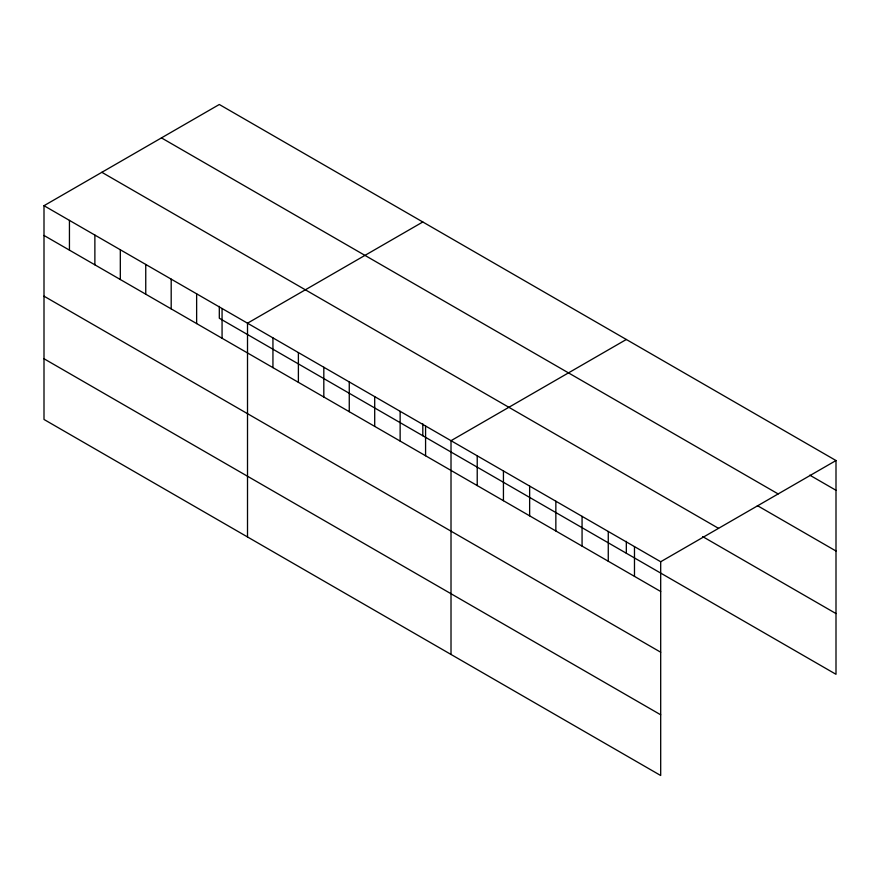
<?xml version="1.0" encoding="UTF-8"?>
<svg xmlns="http://www.w3.org/2000/svg" width="880" height="880" viewBox="0 0 880 880"><rect width="100%" height="100%" fill="white"/><g stroke="black" fill="none" stroke-linecap="round" stroke-linejoin="round"><path stroke-width="1.32" d="M44 205.7L660.693 561.748L660.693 775.511L44 419.463L44 205.7L219.307 104.489L836 460.537L836 674.3L219.307 318.252L219.307 306.372M422.818 221.98L247.511 323.202L247.511 536.965M626.329 339.482L451.011 440.693L451.011 654.456M660.693 561.748L836 460.537M809.787 475.156L836 490.292M161.458 137.896L778.151 493.933M757.372 505.615L836 551.012M101.849 172.304L718.542 528.352M702.669 536.602L836 613.569M44 235.455L660.693 591.503M44 296.175L660.693 652.223M44 358.743L660.693 714.791M634.48 546.612L634.48 576.367M626.329 541.365L626.329 553.245M608.267 531.487L608.267 561.242M582.065 516.351L582.065 546.106M555.852 501.226L555.852 530.97M529.639 486.09L529.639 515.845M503.437 470.954L503.437 500.709M477.224 455.829L477.224 485.573M425.579 426.008L425.579 455.763M422.818 423.863L422.818 435.743M400.136 411.323L400.136 441.067M374.704 396.638L374.704 426.382M349.261 381.942L349.261 411.697M323.818 367.257L323.818 397.012M298.386 352.572L298.386 382.327M272.943 337.887L272.943 367.642M222.068 308.517L222.068 338.261M196.636 293.821L196.636 323.576M171.193 279.136L171.193 308.891M145.75 264.451L145.75 294.206M120.318 249.766L120.318 279.521M94.875 235.081L94.875 264.836M69.443 220.396L69.443 250.14"/></g></svg>
